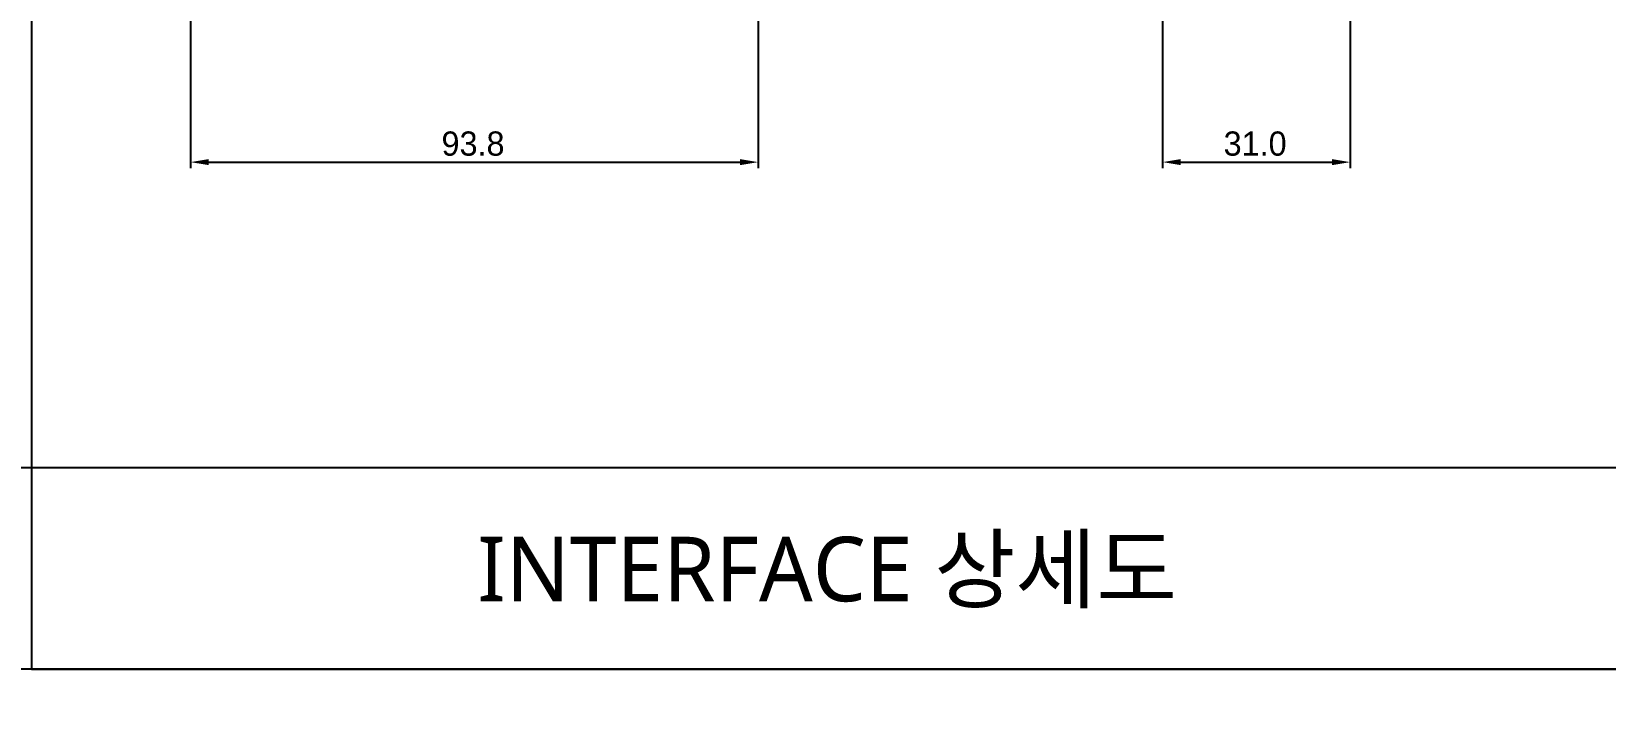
# Model space of a CAD drawing. Header units: millimetres. Extents: x 0 to 210250, y 0 to 148500.
# Drawn here: x 136406 to 154709, y 72173 to 80043 of the extents above; entities that cross this region are included whole.
import ezdxf
from ezdxf.enums import TextEntityAlignment as Align

# ---------------------------------------------------------------- set-up
doc = ezdxf.new("R2010")
doc.units = ezdxf.units.MM
doc.header["$LTSCALE"] = 600
doc.layers.add('원격검침', color=3, linetype='CONTINUOUS')
doc.styles.add('HY-18', font='malgun.ttf')
doc.styles.get("Standard").update_dxf_attribs({"font": 'SYMBOL'})

msp = doc.modelspace()

# ---------------------------------------------------------------- linework, layer by layer
at = {"layer": '원격검침', "color": 2}
for p, q in [((138256, 80596, 0), (138256, 78453, 0)), ((144857, 80596, 0), (144857, 78453, 0)), ((149559, 80385, 0), (149559, 78453, 0)), ((151740, 80385, 0), (151740, 78453, 0)), ((138467, 78524, 0), (144646, 78524, 0)), ((149770, 78524, 0), (151529, 78524, 0))]:
    msp.add_line(p, q, dxfattribs=at)
at = {"layer": '원격검침', "color": 1}
for p, q in [((117899, 74975, 0), (136406, 74975, 0)), ((136406, 74975, 0), (154913, 74975, 0))]:
    msp.add_line(p, q, dxfattribs=at)
at = {"layer": '원격검침', "color": 3}
msp.add_line((173420, 72630, 0), (117899, 72630, 0), dxfattribs=at)
at = {"layer": '원격검침', "color": 3, "elevation": 0}
for points in [[(154913, 95473), (136406, 95473), (136406, 72630), (154913, 72630)], [(173420, 72630), (117899, 72630), (117899, 49786), (173420, 49786)]]:
    msp.add_lwpolyline(points, close=True, dxfattribs=at)
at = {"layer": '원격검침', "color": 2}
for points in [[(138467, 78559, 0), (138467, 78489, 0), (138256, 78524, 0)], [(144646, 78559, 0), (144646, 78489, 0), (144857, 78524, 0)], [(149770, 78559, 0), (149770, 78489, 0), (149559, 78524, 0)], [(151529, 78559, 0), (151529, 78489, 0), (151740, 78524, 0)]]:
    msp.add_solid(points, dxfattribs=at)

# ---------------------------------------------------------------- texts
for s, p in [('93.8', (141174, 78599, 0)), ('31.0', (150268, 78599, 0))]:
    msp.add_text(s, height=281.5, dxfattribs=at).set_placement(p)
at = {"layer": '원격검침', "color": 7, "style": 'HY-18'}
msp.add_text('INTERFACE 상세도', height=750, dxfattribs=at).set_placement((145660, 73802, 0), align=Align.MIDDLE)

doc.saveas('drawing.dxf')
